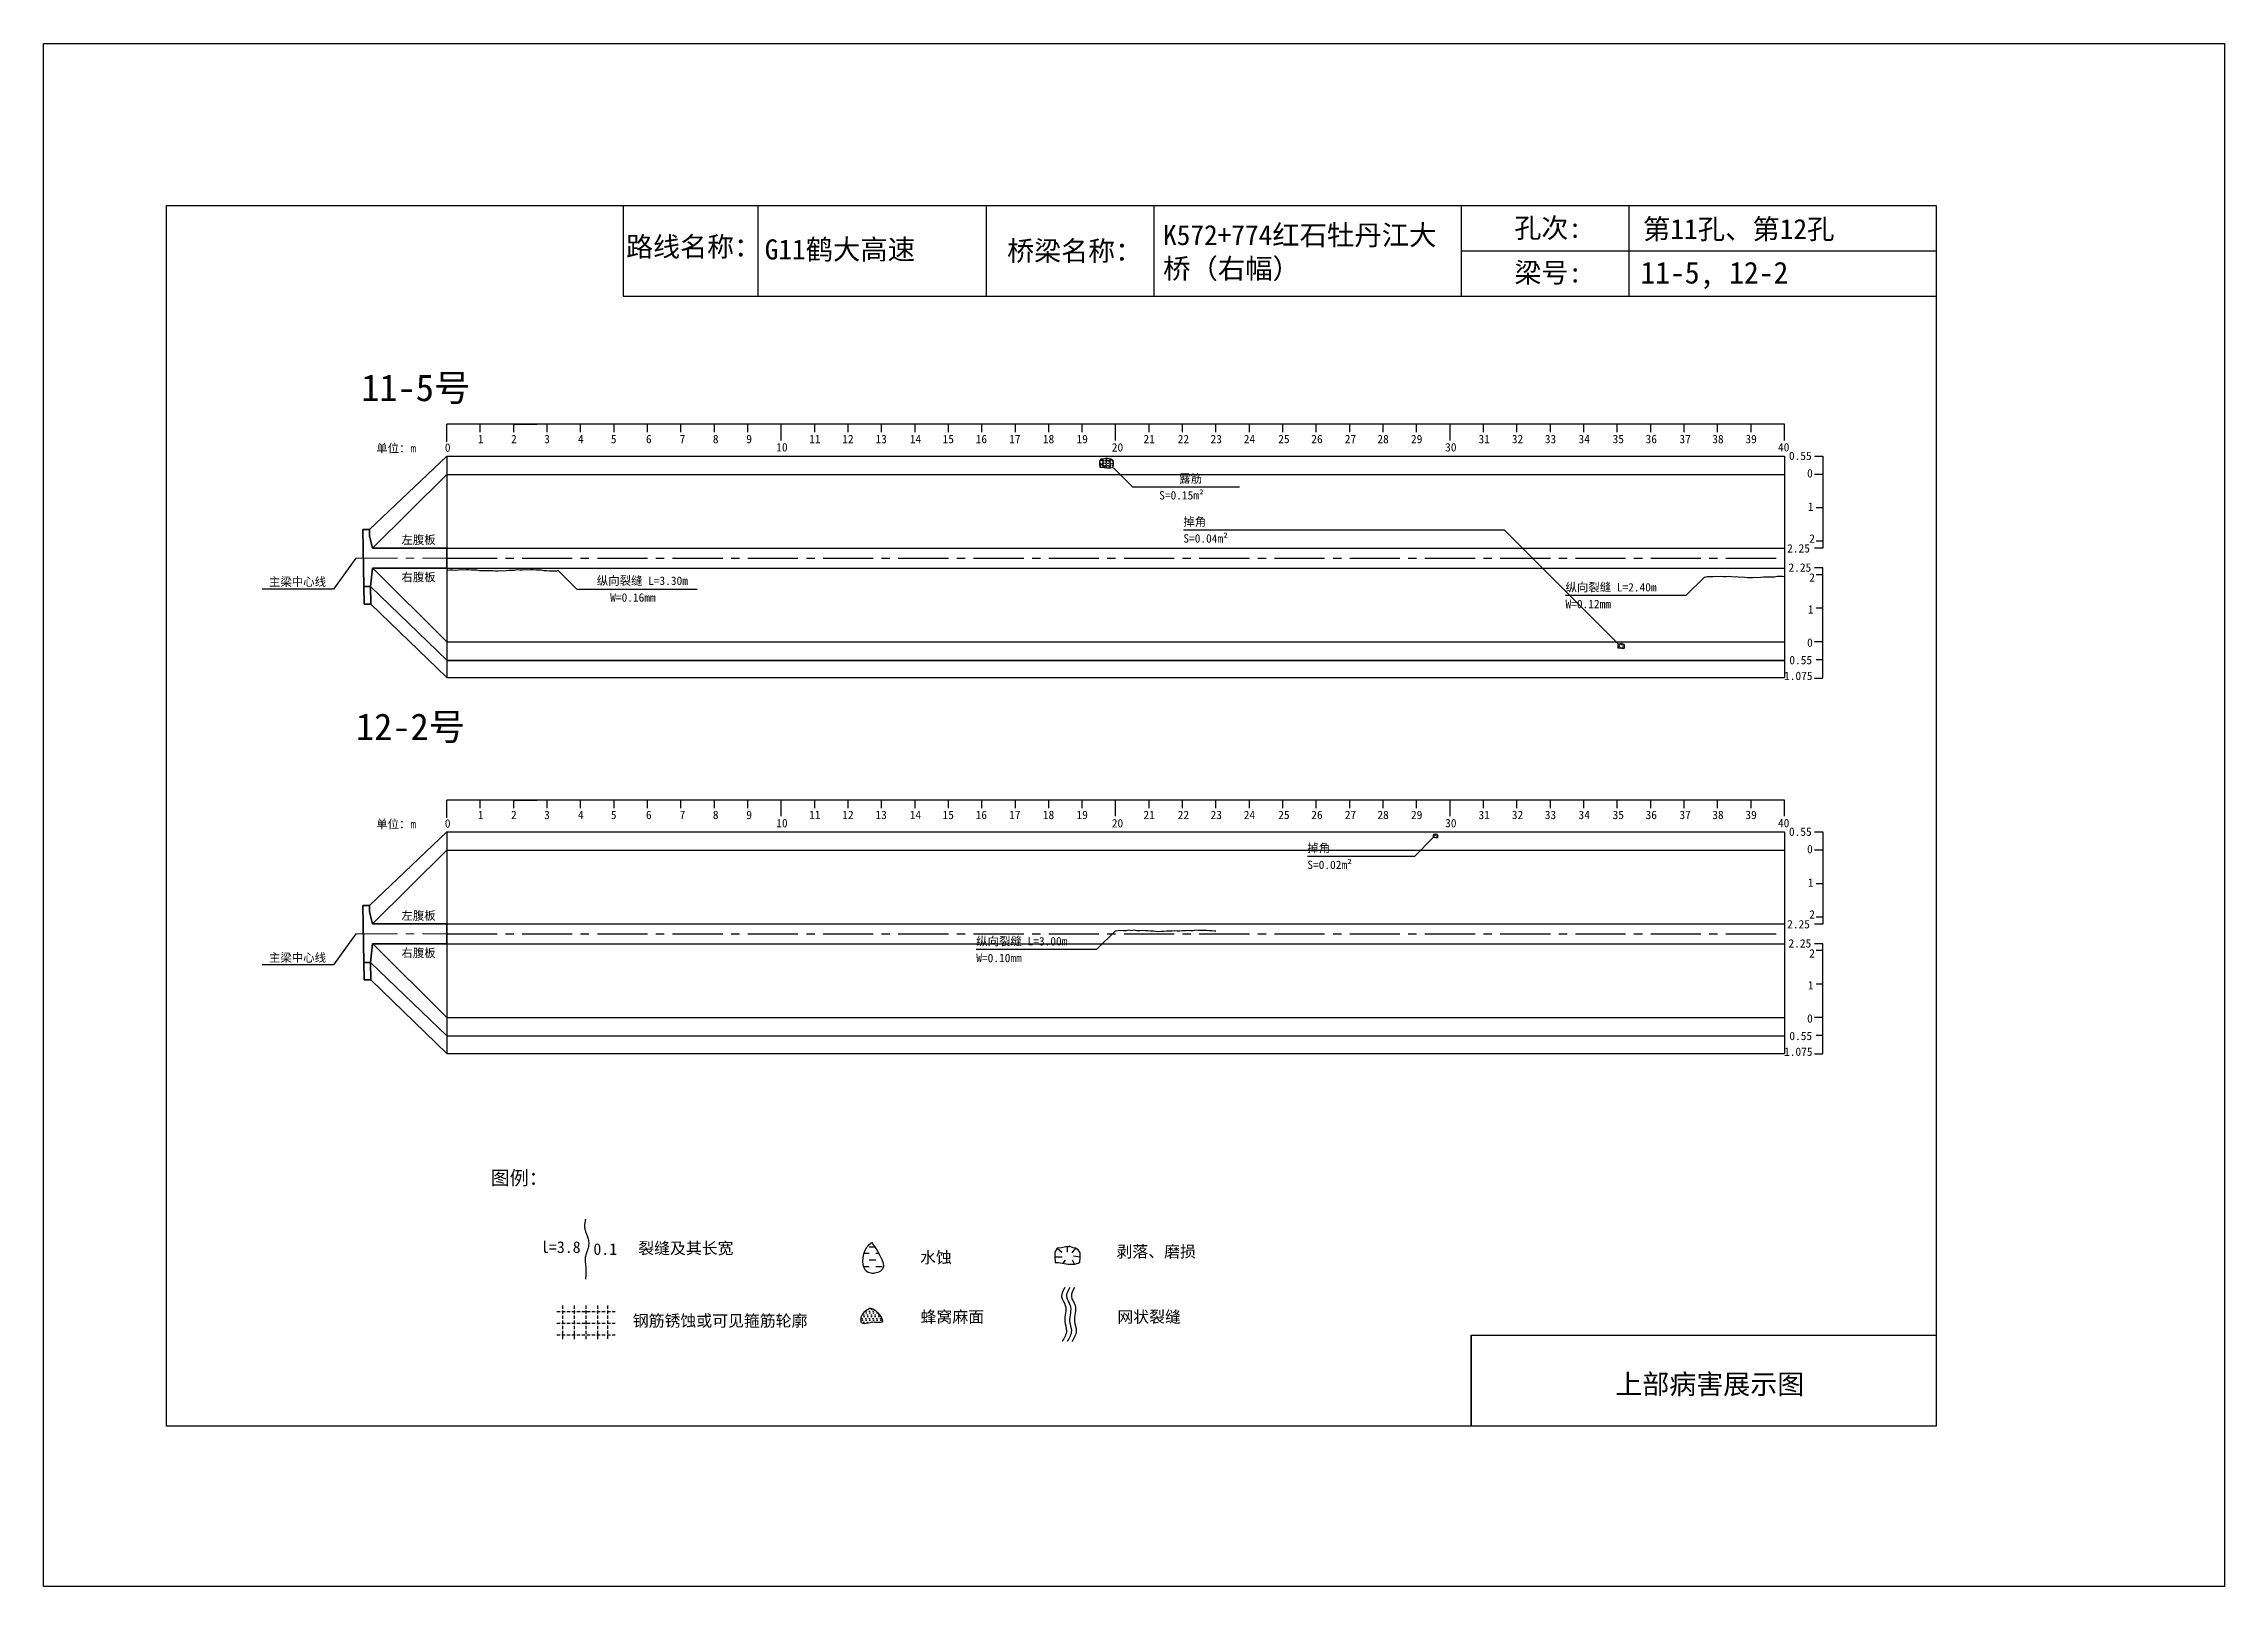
# Model space of a CAD drawing. Header units: millimetres. Extents: x -37 to 615, y -48 to 413.
import ezdxf

# ---------------------------------------------------------------- set-up
doc = ezdxf.new("R2010")
doc.units = ezdxf.units.MM
for name, pattern in [('CENTER', [2, 1.25, -0.25, 0.25, -0.25]), ('CENTER2', [1.125, 0.75, -0.125, 0.125, -0.125]), ('DASHED', [0.75, 0.5, -0.25])]:
    doc.linetypes.add(name, pattern=pattern)
for name, color, linetype in [('加固措施', 7, 'Continuous'), ('图层1', 7, 'Continuous'), ('病害', 5, 'Continuous'), ('轮廓', 3, 'Continuous')]:
    doc.layers.add(name, color=color, linetype=linetype)
doc.layers.add('虚线', color=7, linetype='Continuous', lineweight=30)
doc.styles.get("Standard").update_dxf_attribs({"font": ''})
doc.styles.add('汉字', font='')
doc.styles.get('Standard').set_extended_font_data('SimSun')
doc.styles.get('汉字').set_extended_font_data('SimSun')
pattern_1 = [(0, (-3997.7199, -288.9294), (0.55266586, 1.10533173), [0, -1.10533173])]
pattern_2 = [(0, (-6886.571, -700.7115), (0.55266586, 1.10533173), [0, -1.10533173])]
pattern_3 = [(0, (-3576.1421, -199.0757), (1.9895971, 1.9895971), [1.9895971, -1.9895971])]

# ---------------------------------------------------------------- blocks, each defined once
blk = doc.blocks.new('adfsd')
at = {"lineweight": -2, "ltscale": 0.5}
for p, q in [((1140.897, -3083.694), (1140.936, -3083.729)), ((1140.983, -3083.682), (1140.981, -3083.729)), ((1141.053, -3083.694), (1141.022, -3083.735)), ((1140.876, -3083.768), (1140.94, -3083.769)), ((1140.948, -3083.824), (1140.969, -3083.796)), ((1141.045, -3083.83), (1141.028, -3083.796)), ((1141.094, -3083.772), (1141.036, -3083.763))]:
    blk.add_line(p, q, dxfattribs=at)
blk.add_lwpolyline([(1141, -3083.682), (1140.967, -3083.682), (1140.934, -3083.69), (1140.897, -3083.694), (1140.876, -3083.727), (1140.876, -3083.768), (1140.88, -3083.818), (1140.905, -3083.818), (1140.991, -3083.83), (1141.045, -3083.83), (1141.078, -3083.822), (1141.09, -3083.814), (1141.094, -3083.772), (1141.094, -3083.735), (1141.078, -3083.707), (1141.053, -3083.694), (1141.033, -3083.69), (1141, -3083.678)], dxfattribs=at)
blk = doc.blocks.new('chi')
at = {"color": 0}
for p, q in [((1147.409, -3079.329), (1147.409, -3078.8)), ((1187.409, -3078.8), (1147.409, -3078.8)), ((1148.409, -3079.041), (1148.409, -3078.8)), ((1149.409, -3079.041), (1149.409, -3078.8)), ((1149.409, -3078.8), (1150.109, -3078.8)), ((1150.409, -3079.041), (1150.409, -3078.8)), ((1151.409, -3079.041), (1151.409, -3078.8)), ((1152.409, -3079.041), (1152.409, -3078.8)), ((1153.409, -3079.041), (1153.409, -3078.8)), ((1154.409, -3079.041), (1154.409, -3078.8)), ((1155.409, -3079.041), (1155.409, -3078.8)), ((1156.409, -3079.041), (1156.409, -3078.8)), ((1157.409, -3079.283), (1157.409, -3078.8)), ((1158.409, -3079.041), (1158.409, -3078.8)), ((1159.409, -3079.041), (1159.409, -3078.8)), ((1160.409, -3079.041), (1160.409, -3078.8)), ((1161.409, -3079.041), (1161.409, -3078.8)), ((1162.409, -3079.041), (1162.409, -3078.8)), ((1163.409, -3079.041), (1163.409, -3078.8)), ((1164.409, -3079.041), (1164.409, -3078.8)), ((1165.409, -3079.041), (1165.409, -3078.8)), ((1166.409, -3079.041), (1166.409, -3078.8)), ((1167.409, -3079.283), (1167.409, -3078.8)), ((1168.409, -3079.041), (1168.409, -3078.8)), ((1169.409, -3079.041), (1169.409, -3078.8)), ((1170.409, -3079.041), (1170.409, -3078.8)), ((1171.409, -3079.041), (1171.409, -3078.8)), ((1172.409, -3079.041), (1172.409, -3078.8)), ((1173.409, -3079.041), (1173.409, -3078.8)), ((1174.409, -3079.041), (1174.409, -3078.8)), ((1175.409, -3079.041), (1175.409, -3078.8)), ((1176.409, -3079.041), (1176.409, -3078.8)), ((1177.409, -3079.283), (1177.409, -3078.8)), ((1178.409, -3079.041), (1178.409, -3078.8)), ((1179.409, -3079.041), (1179.409, -3078.8)), ((1180.409, -3079.041), (1180.409, -3078.8)), ((1181.409, -3079.041), (1181.409, -3078.8)), ((1182.409, -3079.041), (1182.409, -3078.8)), ((1183.409, -3079.041), (1183.409, -3078.8)), ((1184.409, -3079.041), (1184.409, -3078.8)), ((1185.409, -3079.041), (1185.409, -3078.8)), ((1186.409, -3079.041), (1186.409, -3078.8)), ((1187.409, -3079.283), (1187.409, -3078.8))]:
    blk.add_line(p, q, dxfattribs=at)
for s, p in [('0', (1147.349, -3079.623)), ('1', (1148.339, -3079.368)), ('2', (1149.328, -3079.368)), ('3', (1150.319, -3079.368)), ('4', (1151.329, -3079.368)), ('5', (1152.313, -3079.368)), ('6', (1153.363, -3079.368)), ('7', (1154.37, -3079.368)), ('8', (1155.363, -3079.368)), ('9', (1156.363, -3079.368)), ('10', (1157.259, -3079.613)), ('11', (1158.242, -3079.368)), ('12', (1159.233, -3079.368)), ('13', (1160.227, -3079.368)), ('14', (1161.252, -3079.368)), ('15', (1162.233, -3079.368)), ('16', (1163.223, -3079.368)), ('17', (1164.224, -3079.368)), ('18', (1165.232, -3079.368)), ('19', (1166.238, -3079.368)), ('20', (1167.294, -3079.617)), ('21', (1168.24, -3079.368)), ('22', (1169.264, -3079.368)), ('23', (1170.247, -3079.368)), ('24', (1171.24, -3079.368)), ('25', (1172.271, -3079.368)), ('26', (1173.258, -3079.368)), ('27', (1174.261, -3079.368)), ('28', (1175.236, -3079.368)), ('29', (1176.24, -3079.368)), ('30', (1177.262, -3079.613)), ('31', (1178.261, -3079.368)), ('32', (1179.256, -3079.368)), ('33', (1180.243, -3079.368)), ('34', (1181.251, -3079.368)), ('35', (1182.269, -3079.368)), ('36', (1183.256, -3079.368)), ('37', (1184.269, -3079.368)), ('38', (1185.251, -3079.368)), ('39', (1186.242, -3079.368)), ('40', (1187.216, -3079.613))]:
    blk.add_text(s, height=0.25).set_placement(p)
blk = doc.blocks.new('kopp')
at = {"color": 0}
for p, q in [((1188.308, -3078.25), (1188.558, -3078.25)), ((1188.558, -3078.25), (1188.558, -3078.8)), ((1188.558, -3078.8), (1188.308, -3078.8)), ((1188.558, -3078.8), (1188.558, -3079.8)), ((1188.558, -3079.8), (1188.358, -3079.8)), ((1188.558, -3079.8), (1188.558, -3079.8)), ((1188.558, -3079.8), (1188.558, -3080.8)), ((1188.558, -3081.009), (1188.308, -3081.009)), ((1188.558, -3080.8), (1188.358, -3080.8)), ((1188.558, -3080.8), (1188.558, -3081.009)), ((1188.558, -3081.592), (1188.308, -3081.592)), ((1188.558, -3081.8), (1188.358, -3081.8)), ((1188.558, -3081.8), (1188.558, -3081.592)), ((1188.558, -3082.8), (1188.558, -3081.8)), ((1188.558, -3082.8), (1188.358, -3082.8)), ((1188.558, -3083.8), (1188.558, -3082.8)), ((1188.558, -3082.8), (1188.558, -3082.8)), ((1188.558, -3083.8), (1188.308, -3083.8)), ((1188.558, -3084.875), (1188.558, -3083.8)), ((1188.558, -3084.338), (1188.358, -3084.338)), ((1188.308, -3084.888), (1188.558, -3084.888))]:
    blk.add_line(p, q, dxfattribs=at)
for s, p in [('0.55', (1187.543, -3078.37)), ('0', (1188.086, -3078.891)), ('1', (1188.109, -3079.89)), ('2', (1188.15, -3080.842)), ('2.25', (1187.49, -3081.135)), ('2.25', (1187.53, -3081.708)), ('2', (1188.15, -3082.006)), ('1', (1188.109, -3082.959)), ('0', (1188.086, -3083.954)), ('0.55', (1187.556, -3084.474)), ('1.075', (1187.398, -3084.946))]:
    blk.add_text(s, height=0.25).set_placement(p)

msp = doc.modelspace()

# ---------------------------------------------------------------- hatches: boundary and pattern name
at = {"layer": '加固措施', "lineweight": -2}
h = msp.add_hatch(dxfattribs=at)
h.set_pattern_fill('DASH', color=256, scale=0.626645)
h.set_pattern_definition(pattern_3)
edge = h.paths.add_edge_path()
edge.add_spline(control_points=[(210.85, 54.88), (210.36, 54.45), (208.03, 52.39), (207.41, 44.9), (216.74, 46.23), (213.29, 51.3), (210.85, 54.88)], knot_values=[0, 0, 0, 0, 3.237042, 15.187225, 21.182779, 35.601669, 35.601669, 35.601669, 35.601669], degree=3, periodic=0)
h = msp.add_hatch(dxfattribs=at)
h.set_pattern_fill('DASH', color=256, scale=0.626645)
h.set_pattern_definition(pattern_3)
edge = h.paths.add_edge_path()
edge.add_spline(control_points=[(210.85, 54.88), (210.36, 54.45), (208.03, 52.39), (207.41, 44.9), (216.74, 46.23), (213.29, 51.3), (210.85, 54.88)], knot_values=[0, 0, 0, 0, 3.237042, 15.187225, 21.182779, 35.601669, 35.601669, 35.601669, 35.601669], degree=3, periodic=0)
h = msp.add_hatch(dxfattribs=at)
h.set_pattern_fill('DOTS', scale=0.696272)
h.set_pattern_definition(pattern_1)
edge = h.paths.add_edge_path()
edge.add_spline(control_points=[(210.19, 35.22), (209.15, 34.51), (207.68, 33.49), (207.52, 29.75), (211, 31.47), (215.72, 30.12), (212.21, 35.3), (210.31, 35.22), (210.19, 35.22)], knot_values=[0, 0, 0, 0, 5.205471, 7.397577, 12.944796, 16.169923, 23.88441, 24.400432, 24.400432, 24.400432, 24.400432], degree=3, periodic=0)
h = msp.add_hatch(dxfattribs=at)
h.set_pattern_fill('DOTS', scale=0.696272)
h.set_pattern_definition(pattern_1)
edge = h.paths.add_edge_path()
edge.add_spline(control_points=[(210.19, 35.22), (209.15, 34.51), (207.68, 33.49), (207.52, 29.75), (211, 31.47), (215.72, 30.12), (212.21, 35.3), (210.31, 35.22), (210.19, 35.22)], knot_values=[0, 0, 0, 0, 5.205471, 7.397577, 12.944796, 16.169923, 23.88441, 24.400432, 24.400432, 24.400432, 24.400432], degree=3, periodic=0)
at = {"layer": '病害', "lineweight": -2}
h = msp.add_hatch(dxfattribs=at)
h.set_pattern_fill('DOTS', color=4, scale=0.696272, style=0)
h.set_pattern_definition(pattern_2)
edge = h.paths.add_edge_path()
edge.add_spline(control_points=[(210.19, 35.22), (209.15, 34.51), (207.68, 33.49), (207.52, 29.75), (211, 31.47), (215.72, 30.12), (212.21, 35.3), (210.31, 35.22), (210.19, 35.22)], knot_values=[0, 0, 0, 0, 1.041094, 1.479515, 2.588959, 3.233985, 4.776882, 4.880086, 4.880086, 4.880086, 4.880086], degree=3, periodic=0)
h = msp.add_hatch(dxfattribs=at)
h.set_pattern_fill('DOTS', color=4, scale=0.696272, style=0)
h.set_pattern_definition(pattern_2)
edge = h.paths.add_edge_path()
edge.add_spline(control_points=[(210.19, 35.22), (209.15, 34.51), (207.68, 33.49), (207.52, 29.75), (211, 31.47), (215.72, 30.12), (212.21, 35.3), (210.31, 35.22), (210.19, 35.22)], knot_values=[0, 0, 0, 0, 1.041094, 1.479515, 2.588959, 3.233985, 4.776882, 4.880086, 4.880086, 4.880086, 4.880086], degree=3, periodic=0)

# ---------------------------------------------------------------- linework, layer by layer
at = {"color": 0, "linetype": 'ByBlock'}
for p, q in [((0, 364.85), (529.17, 364.85)), ((0, 0), (0, 364.85)), ((136.5, 364.85), (136.5, 337.72)), ((245.1, 364.85), (245.1, 337.72)), ((387.13, 364.85), (387.13, 337.72)), ((437.29, 364.79), (437.29, 337.66)), ((529.17, 364.85), (529.17, 0)), ((136.5, 337.72), (529.17, 337.72)), ((390.12, 0), (390.12, 27.12)), ((390.12, 27.12), (529.17, 27.12)), ((529.17, 0), (0, 0))]:
    msp.add_line(p, q, dxfattribs=at)
at = {"color": 0}
for p, q in [((60.65, 267.93), (83.82, 289.93)), ((83.82, 289.93), (83.82, 223.68)), ((83.82, 289.93), (483.82, 289.93)), ((483.82, 289.93), (483.82, 223.68)), ((61.57, 262.43), (83.82, 284.43)), ((83.82, 262.43), (483.82, 262.43)), ((483.82, 262.43), (483.82, 259.43)), ((56.57, 259.43), (49.96, 250.17)), ((61.64, 256.43), (83.82, 234.43)), ((83.82, 256.43), (483.82, 256.43)), ((49.96, 250.17), (28.63, 250.17)), ((60.99, 250.93), (83.82, 228.93)), ((61.09, 245.68), (83.82, 223.68)), ((83.82, 234.43), (483.82, 234.43)), ((83.82, 228.93), (483.82, 228.93)), ((83.82, 228.81), (483.82, 228.81)), ((83.82, 223.68), (483.82, 223.68)), ((60.65, 155.59), (83.82, 177.59)), ((83.82, 177.59), (83.82, 111.34)), ((83.82, 177.59), (483.82, 177.59)), ((483.82, 177.59), (483.82, 111.34)), ((61.57, 150.08), (83.82, 172.09)), ((83.82, 172.09), (483.82, 172.09)), ((83.82, 150.09), (483.82, 150.09)), ((483.82, 150.09), (483.82, 147.09)), ((56.57, 147.09), (49.96, 137.83)), ((61.64, 144.09), (83.82, 122.09)), ((83.82, 144.09), (483.82, 144.09)), ((49.96, 137.83), (28.63, 137.83)), ((60.99, 138.59), (83.82, 116.59)), ((61.09, 133.34), (83.82, 111.34)), ((83.82, 122.09), (483.82, 122.09)), ((83.82, 116.59), (483.82, 116.59)), ((83.82, 111.34), (483.82, 111.34))]:
    msp.add_line(p, q, dxfattribs=at)
at = {"color": 1, "linetype": 'DASHED'}
for p, q in [((279, 288.54), (283.18, 288.54)), ((279, 287.81), (283.18, 287.81)), ((279, 287.08), (283.18, 287.08)), ((280.05, 286.35), (280.05, 289.26)), ((281.09, 286.35), (281.09, 289.26)), ((282.14, 286.35), (282.14, 289.26))]:
    msp.add_line(p, q, dxfattribs=at)
at = {"color": 7}
for p, q in [((279, 287.53), (280.23, 287.51)), ((279.39, 288.95), (280.15, 288.29)), ((280.38, 286.46), (280.78, 287)), ((281.05, 289.19), (281.01, 288.29)), ((282.4, 288.95), (281.79, 288.17)), ((282.24, 286.35), (281.91, 287)), ((283.18, 287.45), (282.07, 287.63)), ((434, 233.02), (434.59, 233.01)), ((434.19, 233.7), (434.55, 233.38)), ((434.66, 232.51), (434.85, 232.77)), ((434.98, 233.81), (434.96, 233.38)), ((435.62, 233.7), (435.34, 233.33)), ((435.55, 232.45), (435.39, 232.77)), ((436, 232.98), (435.47, 233.07)), ((378.8, 176.29), (379.21, 176.28)), ((378.93, 176.76), (379.18, 176.54)), ((379.26, 175.93), (379.39, 176.11)), ((379.48, 176.84), (379.47, 176.54)), ((379.93, 176.76), (379.73, 176.5)), ((379.88, 175.89), (379.77, 176.11)), ((380.19, 176.26), (379.82, 176.32))]:
    msp.add_line(p, q, dxfattribs=at)
msp.add_line((83.82, 284.43), (483.82, 284.43))
at = {"color": 1, "linetype": 'CENTER2', "ltscale": 20}
for p, q in [((83.82, 259.43), (483.82, 259.43)), ((83.82, 147.09), (483.82, 147.09))]:
    msp.add_line(p, q, dxfattribs=at)
at = {"color": 1, "linetype": 'DASHED', "ltscale": 2}
for p, q in [((116.71, 34.25), (134.11, 34.25)), ((116.71, 34.25), (134.11, 34.25)), ((118.45, 35.99), (118.45, 25.55)), ((118.45, 35.99), (118.45, 25.55)), ((121.93, 35.99), (121.93, 25.55)), ((121.93, 35.99), (121.93, 25.55)), ((125.41, 35.99), (125.41, 25.55)), ((125.41, 35.99), (125.41, 25.55)), ((128.89, 35.99), (128.89, 25.55)), ((128.89, 35.99), (128.89, 25.55)), ((131.87, 36.02), (131.87, 25.57)), ((131.87, 36.02), (131.87, 25.57)), ((116.71, 30.77), (134.11, 30.77)), ((116.71, 30.77), (134.11, 30.77)), ((116.71, 27.29), (134.11, 27.29)), ((116.71, 27.29), (134.11, 27.29))]:
    msp.add_line(p, q, dxfattribs=at)
at = {"color": 3, "linetype": 'ByBlock'}
msp.add_lwpolyline([(-36.77, 413.19), (615.38, 413.19), (615.38, -47.93), (-36.77, -47.93)], close=True, dxfattribs=at)
at = {"color": 7}
for points in [[(281.37, 289.19), (280.74, 289.19), (280.11, 289.03), (279.39, 288.95), (279, 288.32), (279, 287.53), (279.08, 286.58), (279.55, 286.58), (281.21, 286.35), (282.24, 286.35), (282.87, 286.5), (283.11, 286.66), (283.18, 287.45), (283.18, 288.16), (282.87, 288.71), (282.4, 288.95), (282, 289.03), (281.37, 289.26)], [(283.18, 286.35), (288.84, 280.69), (320.84, 280.69)], [(434, 233.85), (400.06, 267.79), (304.06, 267.79)], [(84, 255.8), (84.8, 255.9), (85.6, 255.88), (86.4, 255.84), (87.2, 255.94), (88, 256.04), (88.8, 255.86), (89.6, 256.01), (90.4, 256.01), (91.2, 255.91), (92, 255.87), (92.8, 255.93), (93.6, 255.71), (94.4, 255.75), (95.2, 255.7), (96, 255.73), (96.8, 255.67), (97.6, 255.74), (98.4, 255.57), (99.2, 255.58), (100, 255.71), (100.8, 255.62), (101.6, 255.7), (102.4, 255.81), (103.2, 255.83), (104, 255.83), (104.8, 256), (105.6, 255.93), (106.4, 255.94), (107.2, 255.98), (108, 255.87), (108.8, 255.98), (109.6, 255.99), (110.4, 255.92), (111.2, 255.91), (112, 255.86), (112.8, 255.72), (113.6, 255.73), (114.4, 255.65), (115.2, 255.65), (116, 255.65), (116.8, 255.64), (117, 255.81)], [(117, 255.81), (122.66, 250.15), (158.66, 250.15)], [(460, 253.86), (454.34, 248.2), (418.34, 248.2)], [(460, 253.76), (460.8, 253.96), (461.6, 253.88), (462.4, 253.89), (463.2, 254), (464, 253.92), (464.8, 254.06), (465.6, 253.94), (466.4, 253.93), (467.2, 254.04), (468, 253.89), (468.8, 253.82), (469.6, 253.93), (470.4, 253.71), (471.2, 253.85), (472, 253.68), (472.8, 253.65), (473.6, 253.66), (474.4, 253.65), (475.2, 253.75), (476, 253.64), (476.8, 253.67), (477.6, 253.86), (478.4, 253.79), (479.2, 253.84), (480, 253.85), (480.8, 253.86), (481.6, 254.03), (482.4, 254), (483.2, 254.06), (484, 253.86)], [(435.13, 233.81), (434.83, 233.81), (434.53, 233.74), (434.19, 233.7), (434, 233.4), (434, 233.02), (434.04, 232.57), (434.26, 232.57), (435.06, 232.45), (435.55, 232.45), (435.85, 232.53), (435.96, 232.6), (436, 232.98), (436, 233.32), (435.85, 233.59), (435.62, 233.7), (435.43, 233.74), (435.13, 233.85)], [(379.59, 176.84), (379.38, 176.84), (379.17, 176.79), (378.93, 176.76), (378.8, 176.55), (378.8, 176.29), (378.83, 175.97), (378.98, 175.97), (379.54, 175.89), (379.88, 175.89), (380.09, 175.94), (380.17, 176), (380.19, 176.26), (380.19, 176.5), (380.09, 176.68), (379.93, 176.76), (379.8, 176.79), (379.59, 176.87)], [(378.8, 175.89), (373.14, 170.24), (341.14, 170.24)], [(283.8, 148.05), (278.14, 142.4), (242.14, 142.4)], [(283.8, 147.97), (284.6, 148.08), (285.4, 148.16), (286.2, 148.14), (287, 148.12), (287.8, 148.28), (288.6, 148.12), (289.4, 148.26), (290.2, 148.1), (291, 148.07), (291.8, 148.17), (292.6, 148.15), (293.4, 148.06), (294.2, 148.02), (295, 147.98), (295.8, 147.91), (296.6, 147.84), (297.4, 147.88), (298.2, 147.94), (299, 147.96), (299.8, 148.01), (300.6, 148), (301.4, 148.09), (302.2, 148.05), (303, 148.04), (303.8, 148.13), (304.6, 148.09), (305.4, 148.2), (306.2, 148.14), (307, 148.12), (307.8, 148.27), (308.6, 148.16), (309.4, 148.22), (310.2, 148.16), (311, 148.17), (311.8, 148.14), (312.6, 148.12), (313.4, 148.05), (313.8, 148.05)]]:
    msp.add_lwpolyline(points, dxfattribs=at)
for points in [[(268.59, 41.36), (268.08, 40.47), (267.03, 38.67), (269.71, 35.55), (267.97, 31.9), (269.63, 28.26), (268.46, 26.35), (267.82, 25.31)], [(268.59, 41.36), (268.08, 40.47), (267.03, 38.67), (269.71, 35.55), (267.97, 31.9), (269.63, 28.26), (268.46, 26.35), (267.82, 25.31)], [(270.07, 41.36), (269.55, 40.47), (268.51, 38.67), (271.18, 35.55), (269.44, 31.9), (271.1, 28.26), (269.94, 26.35), (269.3, 25.31)], [(270.07, 41.36), (269.55, 40.47), (268.51, 38.67), (271.18, 35.55), (269.44, 31.9), (271.1, 28.26), (269.94, 26.35), (269.3, 25.31)], [(271.52, 41.36), (271, 40.47), (269.96, 38.67), (272.63, 35.55), (270.89, 31.9), (272.55, 28.26), (271.39, 26.35), (270.75, 25.31)], [(271.52, 41.36), (271, 40.47), (269.96, 38.67), (272.63, 35.55), (270.89, 31.9), (272.55, 28.26), (271.39, 26.35), (270.75, 25.31)]]:
    msp.add_open_spline(points, degree=3, knots=[0, 0, 0, 0, 2.808133, 5.677796, 10.461234, 13.324406, 16.732801, 16.732801, 16.732801, 16.732801])
at = {"lineweight": -2}
msp.add_open_spline([(210.19, 35.22), (209.15, 34.51), (207.68, 33.49), (207.52, 29.75), (211, 31.47), (215.72, 30.12), (212.21, 35.3), (210.31, 35.22), (210.19, 35.22)], degree=3, knots=[0, 0, 0, 0, 3.624423, 5.150725, 9.013098, 11.258664, 16.630045, 16.989336, 16.989336, 16.989336, 16.989336], dxfattribs=at)
msp.add_open_spline([(210.19, 35.22), (209.15, 34.51), (207.68, 33.49), (207.52, 29.75), (211, 31.47), (215.72, 30.12), (212.21, 35.3), (210.31, 35.22), (210.19, 35.22)], degree=3, knots=[0, 0, 0, 0, 3.624423, 5.150725, 9.013098, 11.258664, 16.630045, 16.989336, 16.989336, 16.989336, 16.989336], dxfattribs=at)
at = {"layer": '加固措施', "lineweight": -2}
msp.add_open_spline([(210.85, 54.88), (210.36, 54.45), (208.03, 52.39), (207.41, 44.9), (216.74, 46.23), (213.29, 51.3), (210.85, 54.88)], degree=3, knots=[0, 0, 0, 0, 2.028466, 9.51698, 13.274057, 22.309569, 22.309569, 22.309569, 22.309569], dxfattribs=at)
msp.add_open_spline([(210.85, 54.88), (210.36, 54.45), (208.03, 52.39), (207.41, 44.9), (216.74, 46.23), (213.29, 51.3), (210.85, 54.88)], degree=3, knots=[0, 0, 0, 0, 2.028466, 9.51698, 13.274057, 22.309569, 22.309569, 22.309569, 22.309569], dxfattribs=at)
at = {"layer": '图层1', "lineweight": -2}
msp.add_open_spline([(125.25, 61.82), (125.22, 61.61), (125.18, 61.39), (125.07, 60.75), (125.02, 60.35), (124.99, 59.78), (125, 59.6), (125.02, 59.31), (125.03, 59.21), (125.06, 59), (125.09, 58.89), (125.19, 58.51), (125.29, 58.21), (125.54, 57.57), (125.69, 57.22), (125.96, 56.46), (126.09, 56.04), (126.21, 55.34), (126.24, 55.06), (126.25, 54.51), (126.23, 54.25), (126.16, 53.74), (126.11, 53.5), (126, 53.03), (125.93, 52.81), (125.76, 52.25), (125.64, 51.93), (125.45, 51.33), (125.36, 51.04), (125.27, 50.66), (125.24, 50.54), (125.21, 50.32), (125.2, 50.23), (125.18, 50.03), (125.17, 49.92), (125.17, 49.54), (125.18, 49.25), (125.23, 48.62), (125.27, 48.29), (125.33, 47.7), (125.35, 47.46), (125.38, 47), (125.39, 46.78), (125.4, 46.36), (125.4, 46.16), (125.39, 45.54), (125.37, 45.14), (125.32, 44.45), (125.3, 44.15), (125.27, 43.85)], degree=3, knots=[0, 0, 0, 0, 0.93103, 0.93103, 2.904338, 2.904338, 3.933552, 3.933552, 4.598026, 4.598026, 5.2625, 5.2625, 6.799065, 6.799065, 8.335629, 8.335629, 9.872194, 9.872194, 10.744529, 10.744529, 11.616864, 11.616864, 12.4892, 12.4892, 13.361535, 13.361535, 14.755665, 14.755665, 16.149795, 16.149795, 16.835641, 16.835641, 17.410365, 17.410365, 17.98509, 17.98509, 19.45733, 19.45733, 20.929571, 20.929571, 21.910052, 21.910052, 22.722819, 22.722819, 23.535585, 23.535585, 25.161117, 25.161117, 26.428502, 26.428502, 26.428502, 26.428502], dxfattribs=at)
msp.add_open_spline([(125.25, 61.82), (125.22, 61.61), (125.18, 61.39), (125.07, 60.75), (125.02, 60.35), (124.99, 59.78), (125, 59.6), (125.02, 59.31), (125.03, 59.21), (125.06, 59), (125.09, 58.89), (125.19, 58.51), (125.29, 58.21), (125.54, 57.57), (125.69, 57.22), (125.96, 56.46), (126.09, 56.04), (126.21, 55.34), (126.24, 55.06), (126.25, 54.51), (126.23, 54.25), (126.16, 53.74), (126.11, 53.5), (126, 53.03), (125.93, 52.81), (125.76, 52.25), (125.64, 51.93), (125.45, 51.33), (125.36, 51.04), (125.27, 50.66), (125.24, 50.54), (125.21, 50.32), (125.2, 50.23), (125.18, 50.03), (125.17, 49.92), (125.17, 49.54), (125.18, 49.25), (125.23, 48.62), (125.27, 48.29), (125.33, 47.7), (125.35, 47.46), (125.38, 47), (125.39, 46.78), (125.4, 46.36), (125.4, 46.16), (125.39, 45.54), (125.37, 45.14), (125.32, 44.45), (125.3, 44.15), (125.27, 43.85)], degree=3, knots=[0, 0, 0, 0, 0.93103, 0.93103, 2.904338, 2.904338, 3.933552, 3.933552, 4.598026, 4.598026, 5.2625, 5.2625, 6.799065, 6.799065, 8.335629, 8.335629, 9.872194, 9.872194, 10.744529, 10.744529, 11.616864, 11.616864, 12.4892, 12.4892, 13.361535, 13.361535, 14.755665, 14.755665, 16.149795, 16.149795, 16.835641, 16.835641, 17.410365, 17.410365, 17.98509, 17.98509, 19.45733, 19.45733, 20.929571, 20.929571, 21.910052, 21.910052, 22.722819, 22.722819, 23.535585, 23.535585, 25.161117, 25.161117, 26.428502, 26.428502, 26.428502, 26.428502], dxfattribs=at)
at = {"layer": '病害', "color": 5}
for p, q in [((136.5, 364.85), (136.5, 337.72)), ((245.1, 364.85), (245.1, 337.72)), ((387.13, 364.85), (387.13, 337.72)), ((529.17, 364.85), (529.17, 337.72)), ((136.5, 337.72), (386.58, 337.72)), ((386.58, 337.72), (529.17, 337.72)), ((390.12, 27.12), (529.17, 27.12)), ((390.12, 27.12), (390.12, 0)), ((529.17, 27.12), (529.17, 0))]:
    msp.add_line(p, q, dxfattribs=at)
at = {"layer": '病害', "color": 0}
for p, q in [((176.83, 364.85), (176.83, 337.72)), ((295.25, 364.85), (295.25, 337.72)), ((387.14, 351.23), (529.17, 351.23))]:
    msp.add_line(p, q, dxfattribs=at)
at = {"layer": '虚线', "linetype": 'CENTER', "lineweight": 18, "ltscale": 10}
for p, q in [((56.57, 259.43), (83.82, 259.43)), ((56.57, 147.09), (83.82, 147.09))]:
    msp.add_line(p, q, dxfattribs=at)
at = {"layer": '轮廓', "color": 5, "lineweight": 35}
for p, q in [((58.99, 250.93), (58.65, 267.93)), ((58.65, 267.93), (60.65, 267.93)), ((60.69, 266.05), (60.65, 267.93)), ((61.57, 262.43), (60.69, 266.05)), ((83.82, 262.43), (61.57, 262.43)), ((83.82, 256.43), (83.82, 262.43)), ((60.99, 250.93), (61.63, 256.43)), ((83.82, 256.43), (61.63, 256.43)), ((58.99, 250.93), (60.99, 250.93)), ((59.09, 245.68), (58.99, 250.93)), ((61.09, 245.68), (60.99, 250.93)), ((59.09, 245.68), (61.09, 245.68)), ((58.99, 138.59), (58.65, 155.59)), ((58.65, 155.59), (60.65, 155.59)), ((60.69, 153.71), (60.65, 155.59)), ((61.57, 150.08), (60.69, 153.71)), ((83.82, 150.08), (61.57, 150.08)), ((83.82, 144.08), (83.82, 150.08)), ((60.99, 138.59), (61.63, 144.09)), ((83.82, 144.09), (61.63, 144.09)), ((58.99, 138.59), (60.99, 138.59)), ((59.09, 133.34), (58.99, 138.59)), ((61.09, 133.34), (60.99, 138.59)), ((59.09, 133.34), (61.09, 133.34))]:
    msp.add_line(p, q, dxfattribs=at)

# ---------------------------------------------------------------- block references
at = {"color": 0}
for name, p, xscale, yscale, zscale in [('chi', (-11390.27, 31087.43), 9.999999999994273, 9.999999999994273, 9.999999999994273), ('kopp', (-11390.27, 31072.43), 9.999999999994273, 9.999999999994273, 9.999999999994273), ('chi', (-11390.27, 30975.09), 9.999999999994273, 9.999999999994273, 9.999999999994273), ('kopp', (-11390.27, 30960.09), 9.999999999994273, 9.999999999994273, 9.999999999994273), ('adfsd', (-39452.38, 107407.64), 34.81359766870787, 34.81359766870787, 34.81359766870787), ('adfsd', (-39452.38, 107407.64), 34.81359766870787, 34.81359766870787, 34.81359766870787)]:
    msp.add_blockref(name, p, dxfattribs=dict(at, xscale=xscale, yscale=yscale, zscale=zscale))

# ---------------------------------------------------------------- texts
for s, p in [('单位：m', (62.7, 290.99)), ('左腹板', (70.24, 263.64)), ('右腹板', (70.24, 252.47)), ('主梁中心线', (30.63, 251.08)), ('单位：m', (62.7, 178.65)), ('左腹板', (70.24, 151.3)), ('主梁中心线', (30.63, 138.73)), ('右腹板', (70.24, 140.13))]:
    msp.add_text(s, height=2.5).set_placement(p)
at = {"color": 7}
for s, p in [('露筋', (302.84, 281.94)), ('S=0.15m²', (296.84, 276.94)), ('掉角', (304.06, 269.04)), ('S=0.04m²', (304.06, 264.04)), ('纵向裂缝 L=3.30m', (128.66, 251.4)), ('W=0.16mm', (132.66, 246.4)), ('纵向裂缝 L=2.40m', (418.34, 249.45)), ('W=0.12mm', (418.34, 244.45)), ('掉角', (341.14, 171.49)), ('S=0.02m²', (341.14, 166.49)), ('纵向裂缝 L=3.00m', (242.14, 143.65)), ('W=0.10mm', (242.14, 138.65))]:
    msp.add_text(s, height=2.5, dxfattribs=at).set_placement(p)
at = {"linetype": 'ByBlock', "attachment_point": 1, "style": '汉字'}
for s, insert, char_height, width in [('K572+774红石牡丹江大桥（右幅）', (298, 358.97), 6, 87.5474), ('{\\C0;第11孔、第12孔}', (441.52, 360.78), 6, 77.4135), ('{\\C0;G11鹤大高速}', (178.87, 354.68), 6, 62.8604), ('{\\C0;11-5, 12-2}', (440.75, 347.98), 6.5, 84.1186), ('{\\C0;11-5号}', (58.2, 314.34), 8, 49.3496), ('{\\C0;12-2号}', (56.63, 213.01), 8, 49.3496)]:
    msp.add_mtext(s, dxfattribs=dict(at, insert=insert, char_height=char_height, width=width))
at = {"layer": '图层1', "style": '汉字'}
for s, p in [('孔次:', (403.05, 355.16)), ('路线名称：', (137.42, 349.54)), ('桥梁名称：', (251.38, 348.29)), ('梁号:', (403.08, 341.8)), ('上部病害展示图', (433.23, 9.56))]:
    msp.add_text(s, height=5.918, dxfattribs=at).set_placement(p)
at = {"layer": '图层1', "lineweight": -2, "attachment_point": 1}
for s, insert, char_height in [('图例：', (96.91, 76.23), 4.178), ('图例：', (96.91, 76.23), 4.178), ('l=3.8', (111.98, 55.21), 3.481), ('l=3.8', (111.98, 55.21), 3.481), ('0.1', (127.65, 54.63), 3.481), ('0.1', (127.65, 54.63), 3.481), ('裂缝及其长宽', (141.05, 54.88), 3.481), ('裂缝及其长宽', (141.05, 54.88), 3.481), ('水蚀', (225.33, 52.14), 3.481), ('水蚀', (225.33, 52.14), 3.481), ('剥落、磨损', (284.06, 53.89), 3.481), ('剥落、磨损', (284.06, 53.89), 3.481), ('钢筋锈蚀或可见箍筋轮廓', (139.42, 33.21), 3.4814), ('钢筋锈蚀或可见箍筋轮廓', (139.42, 33.21), 3.4814), ('蜂窝麻面', (225.48, 34.38), 3.481), ('蜂窝麻面', (225.48, 34.38), 3.481), ('网状裂缝', (284.32, 34.39), 3.481), ('网状裂缝', (284.32, 34.39), 3.481)]:
    msp.add_mtext(s, dxfattribs=dict(at, insert=insert, char_height=char_height))

doc.saveas('drawing.dxf')
